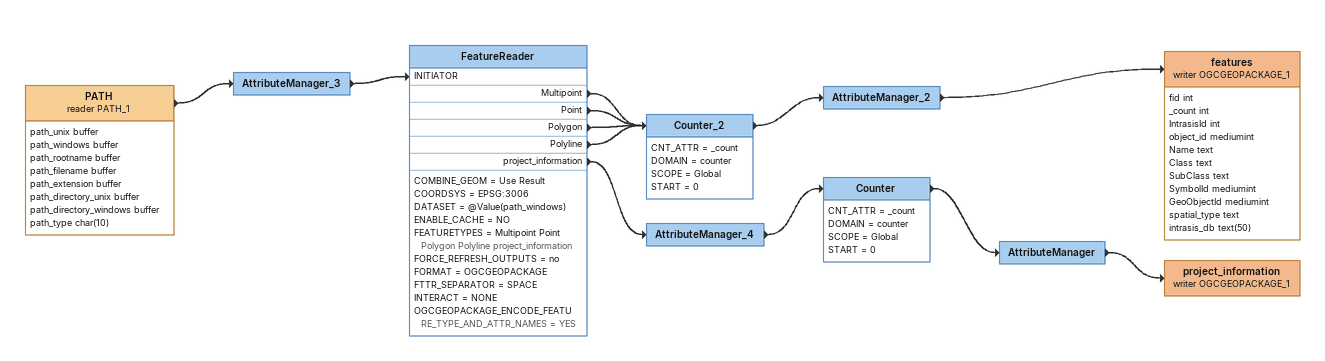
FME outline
PATH (reader PATH_1)
    attributes: path_unix buffer, path_windows buffer, path_rootname buffer, path_filename buffer, path_extension buffer, path_directory_unix buffer, path_directory_windows buffer, path_type char(10)
    -> AttributeManager_3
AttributeManager_3
    -> FeatureReader [INITIATOR]
FeatureReader
    COMBINE_GEOM = Use Result
    COORDSYS = EPSG:3006
    DATASET = @Value(path_windows)
    ENABLE_CACHE = NO
    FEATURETYPES = Multipoint Point Polygon Polyline project_information
    FORCE_REFRESH_OUTPUTS = no
    FORMAT = OGCGEOPACKAGE
    FTTR_SEPARATOR = SPACE
    INTERACT = NONE
    OGCGEOPACKAGE_ENCODE_FEATURE_TYPE_AND_ATTR_NAMES = YES
    Multipoint -> Counter_2
    Point -> Counter_2
    Polygon -> Counter_2
    Polyline -> Counter_2
    project_information -> AttributeManager_4
Counter_2
    CNT_ATTR = _count
    DOMAIN = counter
    SCOPE = Global
    START = 0
    -> AttributeManager_2
AttributeManager_2
    -> features (writer OGCGEOPACKAGE_1)
features (writer OGCGEOPACKAGE_1)
    attributes: fid int, _count int, IntrasisId int, object_id mediumint, Name text, Class text, SubClass text, SymbolId mediumint, GeoObjectId mediumint, spatial_type text, intrasis_db text(50)
AttributeManager_4
    -> Counter
Counter
    CNT_ATTR = _count
    DOMAIN = counter
    SCOPE = Global
    START = 0
    -> AttributeManager
AttributeManager
    -> project_information (writer OGCGEOPACKAGE_1)
project_information (writer OGCGEOPACKAGE_1)
